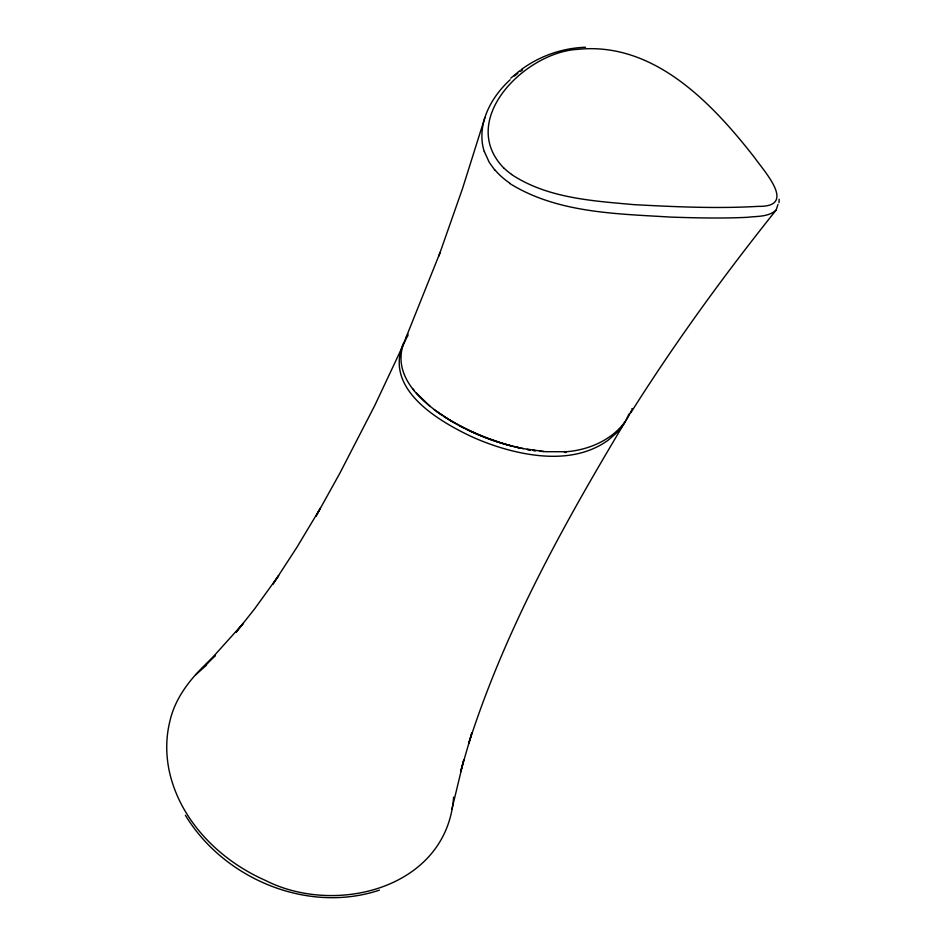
<?xml version="1.0" encoding="UTF-8"?>
<svg xmlns="http://www.w3.org/2000/svg" width="945" height="945" viewBox="0 0 945 945"><rect width="100%" height="100%" fill="white"/><g stroke="black" fill="none" stroke-linecap="round" stroke-linejoin="round"><path stroke-width="1.42" d="M777.948 204.498L776.164 210.038C724.248 274.96 675.262 342.267 630.917 412.599M778.999 202.738L779.141 199.277M453.612 797.119C447.245 888.052 336.207 916.426 265.486 880.445C220.339 860.6 180.956 821.737 169.616 772.667C165.836 755.929 165.682 738.317 169.793 721.626C175.758 694.599 195.013 673.1 215.354 655.476L206.104 664.654L243.29 623.31L236.061 632.299L254.737 608.71L278.669 575.588L272.975 584.081L296.789 547.486L320.461 508.067L315.996 516.147L339.775 473.374L374.799 405.44L406.941 337.129A149.18 94.087 29 0 1 407.968 335.581M451.982 808.944L463.759 760.063L460.593 771.805L471.862 732.847L468.661 743.809C505.067 629.618 563.846 524.109 625.224 421.742L629.075 413.875M510.123 79.77C494.164 94.441 481.584 114.959 481.891 137.214A96.579 69.268 -2.1 0 0 484.218 151.436M484.88 117.617L462.53 188.539L438.787 256.189M631.803 409.291L632.099 408.464M440.252 252.138L406.114 337.318M631.154 410.921C620.393 436.247 592.361 449.82 566.055 451.745M403.361 343.602C383.954 388.596 437.252 420.336 470.964 436.354A153.433 93.685 27.3 0 0 521.333 452.891C546.718 457.971 574.465 458.538 598.043 446.394A150.727 92.456 27.1 0 0 608.072 440.252L616.494 432.987A158.866 97.359 27 0 0 622.282 426.16L625.224 421.742M408.027 334.117C380.622 380.835 439.649 417.3 475.571 433.188A158.264 96.118 27.3 0 0 489.534 438.846L500.779 442.709A151.365 92.161 27.3 0 0 523.235 448.556M776.164 210.038C768.604 217.161 756.886 216.086 747.282 217.315C721.862 218.531 696.382 217.929 670.962 217.114C616.494 213.724 557.574 213.204 509.768 183.507M195.721 674.801L206.435 665.221M510.796 78.163L519.703 70.757M514.47 75.978L517.872 73.308M520.187 71.596L522.55 69.942M521.12 69.706C539.701 55.932 562.429 48.03 585.546 47.25M379.382 890.143C307.775 914.063 223.941 878.98 185.397 815.263M565.925 451.745L545.23 451.698L521.746 448.402M539.654 451.19L543.611 451.568M533.004 450.399L535.673 450.73M532.59 450.292L535.26 450.635M527.605 449.548L530.299 449.974M527.192 449.43L529.897 449.855M470.598 431.286L472.394 432.125M467.007 429.585L469.7 430.873M464.338 428.262L456.435 424.092M456.837 424.27L449.974 420.289M453.836 422.628L443.725 416.426M449.123 419.781L436.873 411.595M511.505 174.471C547.403 198.226 592.35 200.872 634 204.652C675.415 206.861 716.995 208.75 758.433 206.353C797.651 207.097 763.725 170.856 754.606 157.661C711.679 102.651 653.42 41.308 577.3 49.388C525.432 52.27 456.482 120.074 504.205 168.434M441.28 414.784L434.204 409.693M430.14 406.385L416.438 393.12M494.743 170.041L489.25 162.363L484.289 151.424M412.87 388.808L414.43 390.84M520.778 448.06A146.971 89.787 27.4 0 1 516.679 447.174M511.186 445.863A146.971 89.787 27.4 0 1 459.447 425.687M566.386 451.71A3.095 1.772 85.3 0 1 564.413 452.206M520.388 448.131A151.342 92.279 27.4 0 1 472.405 432.101M511.588 174.412A87.838 63.067 -4.4 0 1 504.287 168.387M510.016 183.33A95.457 67.993 -1.9 0 1 494.944 169.958"/></g></svg>
